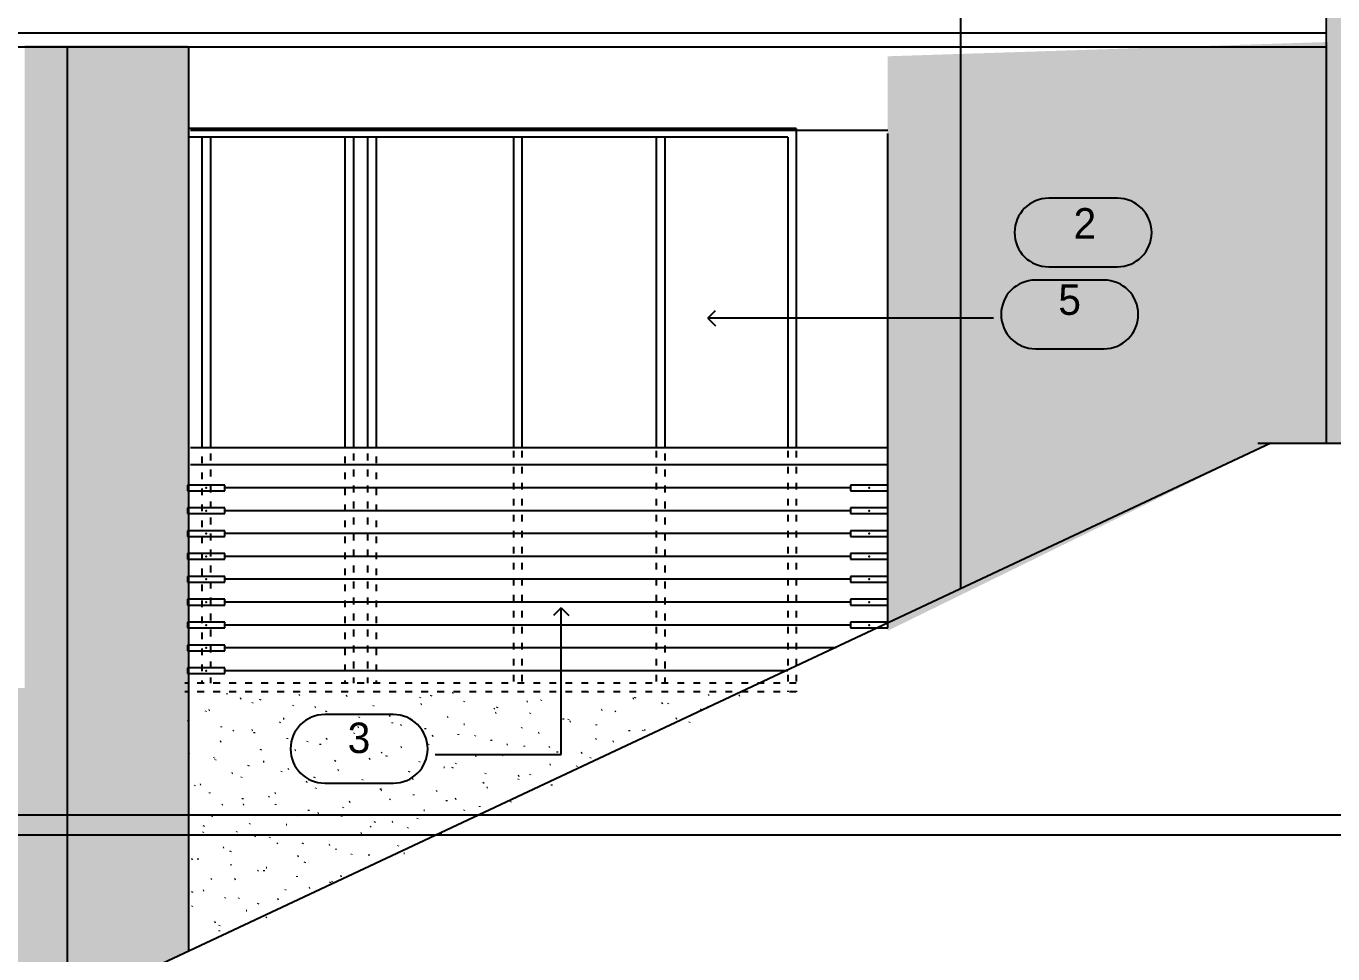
# Model space of a CAD drawing. Extents: x -92740 to -63661, y -15771 to -4391.
# Drawn here: x -84234.6 to -83991.1, y -13685 to -13512.2 of the extents above; entities that cross this region are included whole.
import ezdxf
from ezdxf.enums import TextEntityAlignment as Align

# ---------------------------------------------------------------- set-up
doc = ezdxf.new("R2010")
doc.units = 0
doc.header["$MEASUREMENT"] = 0
doc.linetypes.add('Dashed', pattern=[1, 0.3, -0.4, 0.3])
for name, color, linetype in [('B1NOTES', 2, 'Continuous'), ('ELEVATIONS', 7, 'Continuous'), ('STUCCO', 4, 'Continuous')]:
    doc.layers.add(name, color=color, linetype=linetype)
doc.styles.add('DCADTXTSTYLE1', font='AVG_TP')
pattern_1 = [(20, (0, 0), (-2.1376259, 5.8730789), [-6.09375015, 0.15625]), (55, (0, 0), (-5.11970028, 3.58485273), [-6.09375015, 0.15625]), (80, (0, 0), (-6.15504846, 1.0853011), [-6.09375015, 0.15625])]

msp = doc.modelspace()

# ---------------------------------------------------------------- hatches: boundary and pattern name
at = {"layer": 'STUCCO', "linetype": 'Continuous', "ltscale": 12.78}
h = msp.add_hatch(dxfattribs=at)
h.set_pattern_fill('cement', color=9, scale=1.5625, style=0, pattern_type=2)
h.set_pattern_definition(pattern_1)
h.paths.add_polyline_path([(-84074.03, -13517.79), (-84074.03, -13624.82), (-84002.68, -13589.88), (-83882.33, -13589.88), (-83882.33, -13577.43), (-83885.53, -13577.43), (-83885.53, -13575.3), (-83885.53, -13565.72), (-83812.57, -13565.72), (-83812.57, -13575.3), (-83814.17, -13575.3), (-83814.17, -13577.96), (-83816.3, -13577.96), (-83816.3, -13590.74), (-83725.78, -13590.74), (-83725.78, -13515.13), (-83906.29, -13515.13), (-83906.29, -13480.52), (-83906.29, -13469.87), (-83992.03, -13469.87), (-83992.03, -13515.13)], flags=0)
h = msp.add_hatch(dxfattribs=at)
h.set_pattern_fill('cement', color=9, scale=1.5625, style=0, pattern_type=2)
h.set_pattern_definition(pattern_1)
h.paths.add_polyline_path([(-84403.12, -13515.66), (-84403.12, -13842.62), (-84389.8, -13842.62), (-84389.8, -13803.21), (-84370.1, -13803.21), (-84370.1, -13689.26), (-84235.91, -13689.26), (-84235.91, -13699.91), (-84204.35, -13684.53), (-84204.35, -13515.66), (-84234.85, -13515.66), (-84234.85, -13635.47), (-84388.21, -13635.47), (-84388.21, -13512.47)], flags=0)
h = msp.add_hatch(dxfattribs=at)
h.set_pattern_fill('cement', color=9, scale=1.5625, style=0, pattern_type=2)
h.set_pattern_definition(pattern_1)
h.paths.add_polyline_path([(-84204.49, -13636.54), (-84204.49, -13685.53), (-84096.93, -13635.47)], flags=0)

# ---------------------------------------------------------------- linework, layer by layer
at = {"layer": 'B1NOTES', "color": 1, "linetype": 'Continuous', "ltscale": 12.78}
for p, q in [((-84031.25, -13544.24), (-84044.03, -13544.24)), ((-84024.86, -13550.63), (-84024.86, -13550.63)), ((-84044.03, -13557.02), (-84031.25, -13557.02)), ((-84033.74, -13559.5), (-84046.52, -13559.5)), ((-84027.35, -13565.89), (-84027.35, -13565.89)), ((-84046.52, -13572.28), (-84033.74, -13572.28)), ((-84166.15, -13640.44), (-84178.93, -13640.44)), ((-84159.76, -13646.83), (-84159.76, -13646.83)), ((-84178.93, -13653.22), (-84166.15, -13653.22))]:
    msp.add_line(p, q, dxfattribs=at)
for centre, start, end in [((-84044.03, -13550.63), 90, 180), ((-84031.25, -13550.63), 0, 90), ((-84044.03, -13550.63), 180, 270), ((-84031.25, -13550.63), 270, 360), ((-84046.52, -13565.89), 90, 180), ((-84033.74, -13565.89), 0, 90), ((-84046.52, -13565.89), 180, 270), ((-84033.74, -13565.89), 270, 360), ((-84178.93, -13646.83), 90, 180), ((-84166.15, -13646.83), 0, 90), ((-84178.93, -13646.83), 180, 270), ((-84166.15, -13646.83), 270, 360)]:
    msp.add_arc(centre, 6.39, start, end, dxfattribs=at)
at = {"layer": 'ELEVATIONS', "color": 1, "linetype": 'Continuous', "ltscale": 12.78}
for p, q in [((-84060.51, -13447.12), (-84060.51, -13617.02)), ((-83992.36, -13479.98), (-83992.36, -13589.88)), ((-84411.63, -13513.4), (-83992.36, -13513.4)), ((-83992.36, -13516.11), (-84408.97, -13516.11)), ((-84226.94, -13516.11), (-84226.94, -13695.13)), ((-84204.35, -13516.11), (-84204.35, -13684.53)), ((-84074.03, -13531.64), (-84203.96, -13531.64)), ((-84074.06, -13532.17), (-84074.06, -13623.23)), ((-84074.03, -13590.74), (-84203.96, -13590.74)), ((-84074.03, -13593.94), (-84203.96, -13593.94))]:
    msp.add_line(p, q, dxfattribs=at)
at = {"layer": 'ELEVATIONS', "color": 5, "linetype": 'Continuous', "ltscale": 12.78}
for p, q in [((-84091.08, -13531.25), (-84204.35, -13531.25)), ((-84091.08, -13531.25), (-84091.08, -13590.74)), ((-84092.68, -13532.85), (-84204.35, -13532.85)), ((-84201.83, -13532.85), (-84201.83, -13590.74)), ((-84200.23, -13532.85), (-84200.23, -13590.74)), ((-84175.21, -13532.85), (-84175.21, -13590.74)), ((-84173.61, -13532.85), (-84173.61, -13590.74)), ((-84170.95, -13532.85), (-84170.95, -13590.74)), ((-84169.36, -13532.85), (-84169.36, -13590.74)), ((-84143.8, -13532.85), (-84143.8, -13590.74)), ((-84142.2, -13532.85), (-84142.2, -13590.74)), ((-84117.17, -13532.85), (-84117.17, -13590.74)), ((-84115.57, -13532.85), (-84115.57, -13590.74)), ((-84092.68, -13532.85), (-84092.68, -13590.74))]:
    msp.add_line(p, q, dxfattribs=at)
at = {"layer": 'ELEVATIONS', "color": 1, "linetype": 'Continuous', "ltscale": 8.52}
for p, q in [((-84107.58, -13566.6), (-84106.16, -13565.18)), ((-84107.58, -13566.6), (-84106.16, -13568.02)), ((-84134.91, -13620.56), (-84136.33, -13621.98)), ((-84134.91, -13620.56), (-84133.49, -13621.98))]:
    msp.add_line(p, q, dxfattribs=at)
at = {"layer": 'ELEVATIONS', "color": 2, "linetype": 'Continuous', "ltscale": 8.52}
for p, q in [((-84054.33, -13566.6), (-84107.58, -13566.6)), ((-84134.91, -13647.9), (-84134.91, -13620.56)), ((-84158.34, -13647.9), (-84134.91, -13647.9))]:
    msp.add_line(p, q, dxfattribs=at)
at = {"layer": 'ELEVATIONS', "color": 8, "linetype": 'Continuous', "ltscale": 12.78}
for p, q in [((-84002.68, -13589.88), (-84269.44, -13715.08)), ((-84005.06, -13589.88), (-83881.53, -13589.88)), ((-84197.57, -13597.67), (-84204.49, -13597.67)), ((-84204.49, -13597.67), (-84204.49, -13598.73)), ((-84197.57, -13598.73), (-84197.57, -13597.67)), ((-84080.95, -13598.2), (-84197.57, -13598.2)), ((-84074.03, -13597.67), (-84080.95, -13597.67)), ((-84080.95, -13597.67), (-84080.95, -13598.73)), ((-84074.03, -13598.73), (-84074.03, -13597.67)), ((-84204.49, -13598.73), (-84197.57, -13598.73)), ((-84080.95, -13598.73), (-84074.03, -13598.73)), ((-84197.57, -13601.93), (-84204.49, -13601.93)), ((-84204.49, -13601.93), (-84204.49, -13602.99)), ((-84204.49, -13602.99), (-84197.57, -13602.99)), ((-84197.57, -13602.99), (-84197.57, -13601.93)), ((-84080.95, -13602.46), (-84197.57, -13602.46)), ((-84074.03, -13601.93), (-84080.95, -13601.93)), ((-84080.95, -13601.93), (-84080.95, -13602.99)), ((-84080.95, -13602.99), (-84074.03, -13602.99)), ((-84074.03, -13602.99), (-84074.03, -13601.93)), ((-84197.57, -13606.19), (-84204.49, -13606.19)), ((-84204.49, -13606.19), (-84204.49, -13607.25)), ((-84204.49, -13607.25), (-84197.57, -13607.25)), ((-84197.57, -13607.25), (-84197.57, -13606.19)), ((-84080.95, -13606.72), (-84197.57, -13606.72)), ((-84074.03, -13606.19), (-84080.95, -13606.19)), ((-84080.95, -13606.19), (-84080.95, -13607.25)), ((-84080.95, -13607.25), (-84074.03, -13607.25)), ((-84074.03, -13607.25), (-84074.03, -13606.19)), ((-84197.57, -13610.45), (-84204.49, -13610.45)), ((-84204.49, -13610.45), (-84204.49, -13611.51)), ((-84197.57, -13611.51), (-84197.57, -13610.45)), ((-84074.03, -13610.45), (-84080.95, -13610.45)), ((-84080.95, -13610.45), (-84080.95, -13611.51)), ((-84074.03, -13611.51), (-84074.03, -13610.45)), ((-84204.49, -13611.51), (-84197.57, -13611.51)), ((-84080.95, -13610.98), (-84197.57, -13610.98)), ((-84080.95, -13611.51), (-84074.03, -13611.51)), ((-84197.57, -13614.71), (-84204.49, -13614.71)), ((-84204.49, -13614.71), (-84204.49, -13615.77)), ((-84197.57, -13615.77), (-84197.57, -13614.71)), ((-84080.95, -13615.24), (-84197.57, -13615.24)), ((-84074.03, -13614.71), (-84080.95, -13614.71)), ((-84080.95, -13614.71), (-84080.95, -13615.77)), ((-84074.03, -13615.77), (-84074.03, -13614.71)), ((-84204.49, -13615.77), (-84197.57, -13615.77)), ((-84080.95, -13615.77), (-84074.03, -13615.77)), ((-84197.57, -13618.97), (-84204.49, -13618.97)), ((-84204.49, -13618.97), (-84204.49, -13620.03)), ((-84204.49, -13620.03), (-84197.57, -13620.03)), ((-84197.57, -13620.03), (-84197.57, -13618.97)), ((-84080.95, -13619.5), (-84197.57, -13619.5)), ((-84074.03, -13618.97), (-84080.95, -13618.97)), ((-84080.95, -13618.97), (-84080.95, -13620.03)), ((-84080.95, -13620.03), (-84074.03, -13620.03)), ((-84074.03, -13620.03), (-84074.03, -13618.97)), ((-84197.57, -13623.23), (-84204.49, -13623.23)), ((-84204.49, -13623.23), (-84204.49, -13624.29)), ((-84204.49, -13624.29), (-84197.57, -13624.29)), ((-84197.57, -13624.29), (-84197.57, -13623.23)), ((-84080.95, -13623.76), (-84197.57, -13623.76)), ((-84074.03, -13623.23), (-84080.95, -13623.23)), ((-84080.95, -13623.23), (-84080.95, -13624.29)), ((-84080.95, -13624.29), (-84074.03, -13624.29)), ((-84074.03, -13624.29), (-84074.03, -13623.23)), ((-84197.57, -13627.49), (-84204.49, -13627.49)), ((-84204.49, -13627.49), (-84204.49, -13628.55)), ((-84197.57, -13628.55), (-84197.57, -13627.49)), ((-84204.49, -13628.55), (-84197.57, -13628.55)), ((-84083.62, -13628.02), (-84197.57, -13628.02)), ((-84197.57, -13631.75), (-84204.49, -13631.75)), ((-84204.49, -13631.75), (-84204.49, -13632.81)), ((-84197.57, -13632.81), (-84197.57, -13631.75)), ((-84092.67, -13632.28), (-84197.57, -13632.28)), ((-84204.49, -13632.81), (-84197.57, -13632.81))]:
    msp.add_line(p, q, dxfattribs=at)
at = {"layer": 'ELEVATIONS', "color": 9, "linetype": 'Dashed', "ltscale": 4.26}
for p, q in [((-84201.83, -13592.34), (-84201.83, -13634.61)), ((-84200.23, -13591.81), (-84200.23, -13634.61)), ((-84175.21, -13592.34), (-84175.21, -13634.61)), ((-84173.61, -13591.81), (-84173.61, -13634.61)), ((-84170.95, -13591.81), (-84170.95, -13634.61)), ((-84169.36, -13592.34), (-84169.36, -13634.61)), ((-84143.8, -13591.28), (-84143.8, -13634.61)), ((-84142.2, -13591.28), (-84142.2, -13634.61)), ((-84117.17, -13591.28), (-84117.17, -13634.61)), ((-84115.57, -13591.81), (-84115.57, -13634.61)), ((-84092.68, -13591.28), (-84092.68, -13636.2)), ((-84091.08, -13591.28), (-84091.08, -13636.2)), ((-84091.08, -13634.61), (-84205.03, -13634.61)), ((-84091.08, -13636.2), (-84205.03, -13636.2))]:
    msp.add_line(p, q, dxfattribs=at)
at = {"layer": 'ELEVATIONS', "color": 2, "linetype": 'Continuous', "ltscale": 12.78}
for p, q in [((-84497.15, -13659.1), (-82914.78, -13659.1)), ((-84528.25, -13662.83), (-82925.43, -13662.83))]:
    msp.add_line(p, q, dxfattribs=at)
at = {"layer": 'ELEVATIONS', "color": 8, "linetype": 'Continuous', "ltscale": 12.78}
for p in [(-84201.03, -13598.2), (-84077.49, -13598.2), (-84201.03, -13602.46), (-84077.49, -13602.46), (-84201.03, -13606.72), (-84077.49, -13606.72), (-84201.03, -13610.98), (-84077.49, -13610.98), (-84201.03, -13615.24), (-84077.49, -13615.24), (-84201.03, -13619.5), (-84077.49, -13619.5), (-84201.03, -13623.76), (-84077.49, -13623.76), (-84201.03, -13628.02), (-84201.03, -13632.28)]:
    msp.add_point(p, dxfattribs=at)

# ---------------------------------------------------------------- texts
at = {"layer": 'B1NOTES', "color": 3, "linetype": 'Continuous', "ltscale": 8.52, "style": 'DCADTXTSTYLE1'}
for s, p in [('2', (-84039.42, -13553.47)), ('5', (-84042.26, -13567.67)), ('3', (-84174.67, -13649.32))]:
    msp.add_text(s, height=5.68, dxfattribs=at).set_placement(p, align=Align.BOTTOM_LEFT)

doc.saveas('drawing.dxf')
